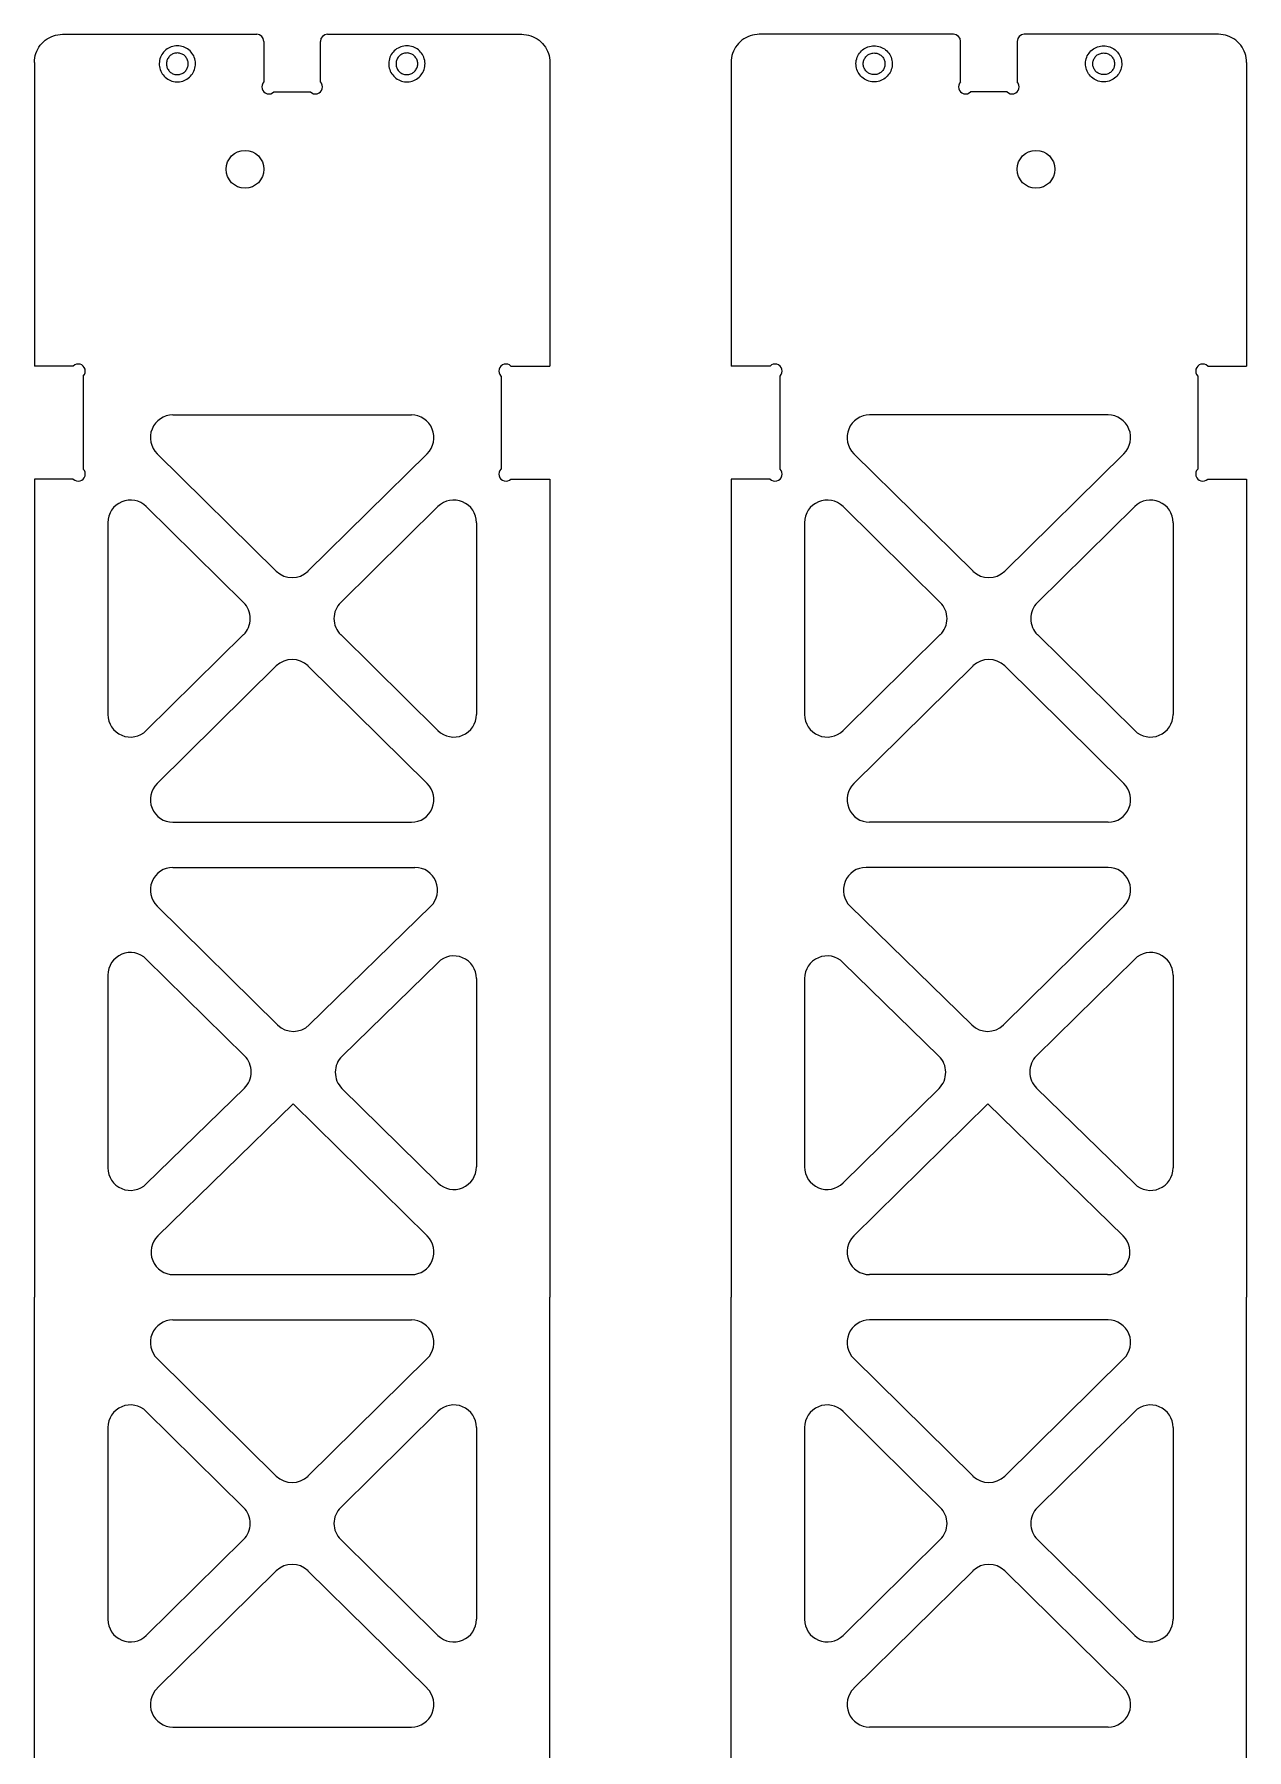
# Model space of a CAD drawing. Extents: x -1.2 to 39.5, y -7.5 to 26.8.
# Drawn here: x 28.77 to 39.49, y 7.97 to 23.13 of the extents above; entities that cross this region are included whole.
import ezdxf

# ---------------------------------------------------------------- set-up
doc = ezdxf.new("R2010")
doc.units = 0
for name, color, linetype in [('CUTSHEETS_2D', 7, 'CONTINUOUS'), ('CUTSHEETS_2D$DRILL_5M', 200, 'CONTINUOUS'), ('CUTSHEETS_2D$EXTERIOR_CUTS', 7, 'CONTINUOUS'), ('CUTSHEETS_2D$INTERIOR_CUTS', 20, 'CONTINUOUS'), ('CUTSHEETS_2D$POCKETS_0_125', 7, 'CONTINUOUS')]:
    doc.layers.add(name, color=color, linetype=linetype)

msp = doc.modelspace()

# ---------------------------------------------------------------- linework, layer by layer
at = {"layer": 'CUTSHEETS_2D'}
for p, q in [((29.116, 20.198), (28.772, 20.198)), ((32.987, 20.198), (33.332, 20.198)), ((35.278, 20.198), (34.933, 20.198)), ((39.149, 20.198), (39.493, 20.198)), ((29.205, 20.109), (29.205, 19.286)), ((32.899, 20.109), (32.899, 19.286)), ((35.366, 20.109), (35.366, 19.286)), ((39.06, 20.109), (39.06, 19.286)), ((29.116, 19.198), (28.772, 19.198)), ((32.987, 19.198), (33.332, 19.198)), ((35.278, 19.198), (34.933, 19.198)), ((39.149, 19.198), (39.493, 19.198))]:
    msp.add_line(p, q, dxfattribs=at)
at = {"layer": 'CUTSHEETS_2D$DRILL_5M'}
for p, q in [((29.948, 22.906), (29.945, 22.898)), ((29.951, 22.913), (29.948, 22.906)), ((29.955, 22.921), (29.951, 22.913)), ((29.96, 22.927), (29.955, 22.921)), ((29.965, 22.934), (29.96, 22.927)), ((29.971, 22.94), (29.965, 22.934)), ((29.977, 22.945), (29.971, 22.94)), ((29.984, 22.95), (29.977, 22.945)), ((29.991, 22.954), (29.984, 22.95)), ((29.998, 22.958), (29.991, 22.954)), ((30.006, 22.961), (29.998, 22.958)), ((30.014, 22.963), (30.006, 22.961)), ((30.022, 22.965), (30.014, 22.963)), ((30.03, 22.965), (30.022, 22.965)), ((30.039, 22.966), (30.03, 22.965)), ((30.047, 22.965), (30.039, 22.966)), ((30.055, 22.964), (30.047, 22.965)), ((30.063, 22.962), (30.055, 22.964)), ((30.071, 22.959), (30.063, 22.962)), ((30.079, 22.956), (30.071, 22.959)), ((30.086, 22.952), (30.079, 22.956)), ((30.093, 22.948), (30.086, 22.952)), ((30.099, 22.942), (30.093, 22.948)), ((30.105, 22.937), (30.099, 22.942)), ((30.111, 22.931), (30.105, 22.937)), ((30.116, 22.924), (30.111, 22.931)), ((30.12, 22.917), (30.116, 22.924)), ((30.124, 22.91), (30.12, 22.917)), ((30.127, 22.902), (30.124, 22.91)), ((30.129, 22.894), (30.127, 22.902)), ((31.978, 22.906), (31.975, 22.898)), ((31.981, 22.913), (31.978, 22.906)), ((31.985, 22.921), (31.981, 22.913)), ((31.99, 22.927), (31.985, 22.921)), ((31.995, 22.934), (31.99, 22.927)), ((32.001, 22.94), (31.995, 22.934)), ((32.007, 22.945), (32.001, 22.94)), ((32.014, 22.95), (32.007, 22.945)), ((32.021, 22.954), (32.014, 22.95)), ((32.028, 22.958), (32.021, 22.954)), ((32.036, 22.961), (32.028, 22.958)), ((32.044, 22.963), (32.036, 22.961)), ((32.052, 22.965), (32.044, 22.963)), ((32.06, 22.965), (32.052, 22.965)), ((32.069, 22.966), (32.06, 22.965)), ((32.077, 22.965), (32.069, 22.966)), ((32.085, 22.964), (32.077, 22.965)), ((32.093, 22.962), (32.085, 22.964)), ((32.101, 22.959), (32.093, 22.962)), ((32.109, 22.956), (32.101, 22.959)), ((32.116, 22.952), (32.109, 22.956)), ((32.123, 22.948), (32.116, 22.952)), ((32.129, 22.942), (32.123, 22.948)), ((32.135, 22.937), (32.129, 22.942)), ((32.141, 22.931), (32.135, 22.937)), ((32.146, 22.924), (32.141, 22.931)), ((32.15, 22.917), (32.146, 22.924)), ((32.154, 22.91), (32.15, 22.917)), ((32.157, 22.902), (32.154, 22.91)), ((32.159, 22.894), (32.157, 22.902)), ((36.106, 22.894), (36.108, 22.902)), ((36.108, 22.902), (36.111, 22.91)), ((36.111, 22.91), (36.115, 22.917)), ((36.115, 22.917), (36.119, 22.924)), ((36.119, 22.924), (36.124, 22.931)), ((36.124, 22.931), (36.13, 22.937)), ((36.13, 22.937), (36.136, 22.942)), ((36.136, 22.942), (36.142, 22.948)), ((36.142, 22.948), (36.149, 22.952)), ((36.149, 22.952), (36.156, 22.956)), ((36.156, 22.956), (36.164, 22.959)), ((36.164, 22.959), (36.172, 22.962)), ((36.172, 22.962), (36.18, 22.964)), ((36.18, 22.964), (36.188, 22.965)), ((36.188, 22.965), (36.196, 22.966)), ((36.196, 22.966), (36.205, 22.965)), ((36.205, 22.965), (36.213, 22.965)), ((36.213, 22.965), (36.221, 22.963)), ((36.221, 22.963), (36.229, 22.961)), ((36.229, 22.961), (36.237, 22.958)), ((36.237, 22.958), (36.244, 22.954)), ((36.244, 22.954), (36.251, 22.95)), ((36.251, 22.95), (36.258, 22.945)), ((36.258, 22.945), (36.264, 22.94)), ((36.264, 22.94), (36.27, 22.934)), ((36.27, 22.934), (36.275, 22.927)), ((36.275, 22.927), (36.28, 22.921)), ((36.28, 22.921), (36.284, 22.913)), ((36.284, 22.913), (36.287, 22.906)), ((36.287, 22.906), (36.29, 22.898)), ((38.136, 22.894), (38.138, 22.902)), ((38.138, 22.902), (38.141, 22.91)), ((38.141, 22.91), (38.145, 22.917)), ((38.145, 22.917), (38.149, 22.924)), ((38.149, 22.924), (38.154, 22.931)), ((38.154, 22.931), (38.16, 22.937)), ((38.16, 22.937), (38.166, 22.942)), ((38.166, 22.942), (38.172, 22.948)), ((38.172, 22.948), (38.179, 22.952)), ((38.179, 22.952), (38.186, 22.956)), ((38.186, 22.956), (38.194, 22.959)), ((38.194, 22.959), (38.202, 22.962)), ((38.202, 22.962), (38.21, 22.964)), ((38.21, 22.964), (38.218, 22.965)), ((38.218, 22.965), (38.226, 22.966)), ((38.226, 22.966), (38.235, 22.965)), ((38.235, 22.965), (38.243, 22.965)), ((38.243, 22.965), (38.251, 22.963)), ((38.251, 22.963), (38.259, 22.961)), ((38.259, 22.961), (38.267, 22.958)), ((38.267, 22.958), (38.274, 22.954)), ((38.274, 22.954), (38.281, 22.95)), ((38.281, 22.95), (38.288, 22.945)), ((38.288, 22.945), (38.294, 22.94)), ((38.294, 22.94), (38.3, 22.934)), ((38.3, 22.934), (38.305, 22.927)), ((38.305, 22.927), (38.31, 22.921)), ((38.31, 22.921), (38.314, 22.913)), ((38.314, 22.913), (38.317, 22.906)), ((38.317, 22.906), (38.32, 22.898)), ((29.943, 22.89), (29.941, 22.882)), ((29.941, 22.882), (29.941, 22.874)), ((29.941, 22.874), (29.941, 22.866)), ((29.941, 22.866), (29.941, 22.857)), ((29.941, 22.857), (29.943, 22.849)), ((29.945, 22.898), (29.943, 22.89)), ((29.943, 22.849), (29.945, 22.841)), ((29.945, 22.841), (29.948, 22.833)), ((29.948, 22.833), (29.951, 22.826)), ((29.951, 22.826), (29.955, 22.819)), ((29.955, 22.819), (29.96, 22.812)), ((29.96, 22.812), (29.965, 22.805)), ((29.965, 22.805), (29.971, 22.8)), ((29.971, 22.8), (29.977, 22.794)), ((29.977, 22.794), (29.984, 22.789)), ((29.984, 22.789), (29.991, 22.785)), ((29.991, 22.785), (29.998, 22.782)), ((29.998, 22.782), (30.006, 22.779)), ((30.006, 22.779), (30.014, 22.776)), ((30.014, 22.776), (30.022, 22.775)), ((30.022, 22.775), (30.03, 22.774)), ((30.03, 22.774), (30.039, 22.774)), ((30.039, 22.774), (30.047, 22.774)), ((30.047, 22.774), (30.055, 22.775)), ((30.055, 22.775), (30.063, 22.777)), ((30.063, 22.777), (30.071, 22.78)), ((30.071, 22.78), (30.079, 22.783)), ((30.079, 22.783), (30.086, 22.787)), ((30.086, 22.787), (30.093, 22.792)), ((30.093, 22.792), (30.099, 22.797)), ((30.099, 22.797), (30.105, 22.802)), ((30.105, 22.802), (30.111, 22.809)), ((30.111, 22.809), (30.116, 22.815)), ((30.116, 22.815), (30.12, 22.822)), ((30.12, 22.822), (30.124, 22.83)), ((30.124, 22.83), (30.127, 22.837)), ((30.127, 22.837), (30.129, 22.845)), ((30.131, 22.886), (30.129, 22.894)), ((30.129, 22.845), (30.131, 22.853)), ((30.132, 22.878), (30.131, 22.886)), ((30.131, 22.853), (30.132, 22.861)), ((30.133, 22.87), (30.132, 22.878)), ((30.132, 22.861), (30.133, 22.87)), ((31.973, 22.89), (31.971, 22.882)), ((31.971, 22.882), (31.971, 22.874)), ((31.971, 22.874), (31.971, 22.866)), ((31.971, 22.866), (31.971, 22.857)), ((31.971, 22.857), (31.973, 22.849)), ((31.975, 22.898), (31.973, 22.89)), ((31.973, 22.849), (31.975, 22.841)), ((31.975, 22.841), (31.978, 22.833)), ((31.978, 22.833), (31.981, 22.826)), ((31.981, 22.826), (31.985, 22.819)), ((31.985, 22.819), (31.99, 22.812)), ((31.99, 22.812), (31.995, 22.805)), ((31.995, 22.805), (32.001, 22.8)), ((32.001, 22.8), (32.007, 22.794)), ((32.007, 22.794), (32.014, 22.789)), ((32.014, 22.789), (32.021, 22.785)), ((32.021, 22.785), (32.028, 22.782)), ((32.028, 22.782), (32.036, 22.779)), ((32.036, 22.779), (32.044, 22.776)), ((32.044, 22.776), (32.052, 22.775)), ((32.052, 22.775), (32.06, 22.774)), ((32.06, 22.774), (32.069, 22.774)), ((32.069, 22.774), (32.077, 22.774)), ((32.077, 22.774), (32.085, 22.775)), ((32.085, 22.775), (32.093, 22.777)), ((32.093, 22.777), (32.101, 22.78)), ((32.101, 22.78), (32.109, 22.783)), ((32.109, 22.783), (32.116, 22.787)), ((32.116, 22.787), (32.123, 22.792)), ((32.123, 22.792), (32.129, 22.797)), ((32.129, 22.797), (32.135, 22.802)), ((32.135, 22.802), (32.141, 22.809)), ((32.141, 22.809), (32.146, 22.815)), ((32.146, 22.815), (32.15, 22.822)), ((32.15, 22.822), (32.154, 22.83)), ((32.154, 22.83), (32.157, 22.837)), ((32.157, 22.837), (32.159, 22.845)), ((32.161, 22.886), (32.159, 22.894)), ((32.159, 22.845), (32.161, 22.853)), ((32.162, 22.878), (32.161, 22.886)), ((32.161, 22.853), (32.162, 22.861)), ((32.163, 22.87), (32.162, 22.878)), ((32.162, 22.861), (32.163, 22.87)), ((36.102, 22.87), (36.103, 22.878)), ((36.103, 22.861), (36.102, 22.87)), ((36.103, 22.878), (36.104, 22.886)), ((36.104, 22.853), (36.103, 22.861)), ((36.104, 22.886), (36.106, 22.894)), ((36.106, 22.845), (36.104, 22.853)), ((36.108, 22.837), (36.106, 22.845)), ((36.111, 22.83), (36.108, 22.837)), ((36.115, 22.822), (36.111, 22.83)), ((36.119, 22.815), (36.115, 22.822)), ((36.124, 22.809), (36.119, 22.815)), ((36.13, 22.802), (36.124, 22.809)), ((36.136, 22.797), (36.13, 22.802)), ((36.142, 22.792), (36.136, 22.797)), ((36.149, 22.787), (36.142, 22.792)), ((36.156, 22.783), (36.149, 22.787)), ((36.164, 22.78), (36.156, 22.783)), ((36.172, 22.777), (36.164, 22.78)), ((36.18, 22.775), (36.172, 22.777)), ((36.188, 22.774), (36.18, 22.775)), ((36.196, 22.774), (36.188, 22.774)), ((36.205, 22.774), (36.196, 22.774)), ((36.213, 22.775), (36.205, 22.774)), ((36.221, 22.776), (36.213, 22.775)), ((36.229, 22.779), (36.221, 22.776)), ((36.237, 22.782), (36.229, 22.779)), ((36.244, 22.785), (36.237, 22.782)), ((36.251, 22.789), (36.244, 22.785)), ((36.258, 22.794), (36.251, 22.789)), ((36.264, 22.8), (36.258, 22.794)), ((36.27, 22.805), (36.264, 22.8)), ((36.275, 22.812), (36.27, 22.805)), ((36.28, 22.819), (36.275, 22.812)), ((36.284, 22.826), (36.28, 22.819)), ((36.287, 22.833), (36.284, 22.826)), ((36.29, 22.841), (36.287, 22.833)), ((36.29, 22.898), (36.292, 22.89)), ((36.292, 22.849), (36.29, 22.841)), ((36.292, 22.89), (36.294, 22.882)), ((36.294, 22.857), (36.292, 22.849)), ((36.294, 22.882), (36.294, 22.874)), ((36.294, 22.874), (36.294, 22.866)), ((36.294, 22.866), (36.294, 22.857)), ((38.132, 22.87), (38.133, 22.878)), ((38.133, 22.861), (38.132, 22.87)), ((38.133, 22.878), (38.134, 22.886)), ((38.134, 22.853), (38.133, 22.861)), ((38.134, 22.886), (38.136, 22.894)), ((38.136, 22.845), (38.134, 22.853)), ((38.138, 22.837), (38.136, 22.845)), ((38.141, 22.83), (38.138, 22.837)), ((38.145, 22.822), (38.141, 22.83)), ((38.149, 22.815), (38.145, 22.822)), ((38.154, 22.809), (38.149, 22.815)), ((38.16, 22.802), (38.154, 22.809)), ((38.166, 22.797), (38.16, 22.802)), ((38.172, 22.792), (38.166, 22.797)), ((38.179, 22.787), (38.172, 22.792)), ((38.186, 22.783), (38.179, 22.787)), ((38.194, 22.78), (38.186, 22.783)), ((38.202, 22.777), (38.194, 22.78)), ((38.21, 22.775), (38.202, 22.777)), ((38.218, 22.774), (38.21, 22.775)), ((38.226, 22.774), (38.218, 22.774)), ((38.235, 22.774), (38.226, 22.774)), ((38.243, 22.775), (38.235, 22.774)), ((38.251, 22.776), (38.243, 22.775)), ((38.259, 22.779), (38.251, 22.776)), ((38.267, 22.782), (38.259, 22.779)), ((38.274, 22.785), (38.267, 22.782)), ((38.281, 22.789), (38.274, 22.785)), ((38.288, 22.794), (38.281, 22.789)), ((38.294, 22.8), (38.288, 22.794)), ((38.3, 22.805), (38.294, 22.8)), ((38.305, 22.812), (38.3, 22.805)), ((38.31, 22.819), (38.305, 22.812)), ((38.314, 22.826), (38.31, 22.819)), ((38.317, 22.833), (38.314, 22.826)), ((38.32, 22.841), (38.317, 22.833)), ((38.32, 22.898), (38.322, 22.89)), ((38.322, 22.849), (38.32, 22.841)), ((38.322, 22.89), (38.324, 22.882)), ((38.324, 22.857), (38.322, 22.849)), ((38.324, 22.882), (38.324, 22.874)), ((38.324, 22.874), (38.324, 22.866)), ((38.324, 22.866), (38.324, 22.857))]:
    msp.add_line(p, q, dxfattribs=at)
at = {"layer": 'CUTSHEETS_2D$EXTERIOR_CUTS'}
for p, q in [((28.838, 23.05), (28.852, 23.064)), ((28.852, 23.064), (28.868, 23.078)), ((28.868, 23.078), (28.885, 23.09)), ((28.885, 23.09), (28.903, 23.1)), ((28.903, 23.1), (28.921, 23.109)), ((28.921, 23.109), (28.94, 23.117)), ((28.94, 23.117), (28.96, 23.123)), ((28.96, 23.123), (28.98, 23.127)), ((28.98, 23.127), (29.001, 23.13)), ((29.001, 23.13), (29.022, 23.131)), ((29.022, 23.131), (30.739, 23.131)), ((30.802, 23.068), (30.802, 22.711)), ((31.302, 22.711), (31.302, 23.068)), ((31.364, 23.131), (33.082, 23.131)), ((33.082, 23.131), (33.102, 23.13)), ((33.102, 23.13), (33.123, 23.127)), ((33.123, 23.127), (33.143, 23.123)), ((33.143, 23.123), (33.163, 23.117)), ((33.163, 23.117), (33.182, 23.109)), ((33.182, 23.109), (33.201, 23.1)), ((33.201, 23.1), (33.218, 23.09)), ((33.218, 23.09), (33.235, 23.078)), ((33.235, 23.078), (33.251, 23.064)), ((33.251, 23.064), (33.266, 23.05)), ((35.014, 23.064), (34.999, 23.05)), ((35.03, 23.078), (35.014, 23.064)), ((35.047, 23.09), (35.03, 23.078)), ((35.064, 23.1), (35.047, 23.09)), ((35.083, 23.109), (35.064, 23.1)), ((35.102, 23.117), (35.083, 23.109)), ((35.122, 23.123), (35.102, 23.117)), ((35.142, 23.127), (35.122, 23.123)), ((35.163, 23.13), (35.142, 23.127)), ((35.183, 23.131), (35.163, 23.13)), ((36.901, 23.131), (35.183, 23.131)), ((36.963, 22.711), (36.963, 23.068)), ((37.463, 23.068), (37.463, 22.711)), ((39.243, 23.131), (37.526, 23.131)), ((39.264, 23.13), (39.243, 23.131)), ((39.285, 23.127), (39.264, 23.13)), ((39.305, 23.123), (39.285, 23.127)), ((39.325, 23.117), (39.305, 23.123)), ((39.344, 23.109), (39.325, 23.117)), ((39.362, 23.1), (39.344, 23.109)), ((39.38, 23.09), (39.362, 23.1)), ((39.397, 23.078), (39.38, 23.09)), ((39.413, 23.064), (39.397, 23.078)), ((39.427, 23.05), (39.413, 23.064)), ((28.772, 22.901), (28.775, 22.922)), ((28.772, 22.881), (28.772, 22.901)), ((28.775, 22.922), (28.779, 22.942)), ((28.779, 22.942), (28.785, 22.962)), ((28.785, 22.962), (28.793, 22.981)), ((28.793, 22.981), (28.802, 23)), ((28.802, 23), (28.812, 23.017)), ((28.812, 23.017), (28.824, 23.034)), ((28.824, 23.034), (28.838, 23.05)), ((33.266, 23.05), (33.279, 23.034)), ((33.279, 23.034), (33.291, 23.017)), ((33.291, 23.017), (33.301, 23)), ((33.301, 23), (33.311, 22.981)), ((33.311, 22.981), (33.318, 22.962)), ((33.318, 22.962), (33.324, 22.942)), ((33.324, 22.942), (33.328, 22.922)), ((33.328, 22.922), (33.331, 22.901)), ((33.331, 22.901), (33.332, 22.881)), ((34.934, 22.901), (34.933, 22.881)), ((34.937, 22.922), (34.934, 22.901)), ((34.941, 22.942), (34.937, 22.922)), ((34.947, 22.962), (34.941, 22.942)), ((34.954, 22.981), (34.947, 22.962)), ((34.963, 23), (34.954, 22.981)), ((34.974, 23.017), (34.963, 23)), ((34.986, 23.034), (34.974, 23.017)), ((34.999, 23.05), (34.986, 23.034)), ((39.441, 23.034), (39.427, 23.05)), ((39.453, 23.017), (39.441, 23.034)), ((39.463, 23), (39.453, 23.017)), ((39.472, 22.981), (39.463, 23)), ((39.48, 22.962), (39.472, 22.981)), ((39.486, 22.942), (39.48, 22.962)), ((39.49, 22.922), (39.486, 22.942)), ((39.493, 22.901), (39.49, 22.922)), ((39.493, 22.881), (39.493, 22.901)), ((28.772, 22.881), (28.772, 22.304)), ((33.332, 22.881), (33.332, 22.304)), ((34.933, 22.881), (34.933, 22.304)), ((39.493, 22.881), (39.493, 22.304)), ((30.89, 22.622), (31.213, 22.622)), ((37.375, 22.622), (37.052, 22.622)), ((28.772, 22.304), (28.772, 20.198)), ((33.332, 22.304), (33.332, 20.198)), ((34.933, 22.304), (34.933, 20.198)), ((39.493, 22.304), (39.493, 20.198)), ((28.772, 19.198), (28.772, 11.965)), ((33.332, 19.198), (33.332, 11.965)), ((34.933, 19.198), (34.933, 11.965)), ((39.493, 19.198), (39.493, 11.965)), ((28.772, 4.733), (28.772, 11.965)), ((33.332, 4.733), (33.332, 11.965)), ((34.933, 4.733), (34.933, 11.965)), ((39.493, 4.733), (39.493, 11.965))]:
    msp.add_line(p, q, dxfattribs=at)
for centre, start, end in [((30.739, 23.068), 0, 90), ((31.364, 23.068), 90, 180), ((36.901, 23.068), 0, 90), ((37.526, 23.068), 90, 180), ((30.846, 22.666), 134.9076, 315), ((31.258, 22.666), 225, 45.0924), ((37.007, 22.666), 134.9076, 315), ((37.419, 22.666), 225, 45.0924), ((29.16, 20.153), 314.9884, 135.0347), ((32.943, 20.153), 44.9653, 225.0116), ((35.322, 20.153), 314.9884, 135.0347), ((39.105, 20.153), 44.9653, 225.0116), ((29.16, 19.242), 224.9653, 45.0116), ((32.943, 19.242), 134.9884, 315.0347), ((35.322, 19.242), 224.9653, 45.0116), ((39.105, 19.242), 134.9884, 315.0347)]:
    msp.add_arc(centre, 0.0625, start, end, dxfattribs=at)
at = {"layer": 'CUTSHEETS_2D$INTERIOR_CUTS'}
for p, q in [((29.998, 19.765), (32.106, 19.765)), ((38.267, 19.765), (36.159, 19.765)), ((29.857, 19.423), (30.911, 18.384)), ((32.246, 19.423), (31.192, 18.384)), ((36.019, 19.423), (37.073, 18.384)), ((38.408, 19.423), (37.354, 18.384)), ((29.422, 18.813), (29.422, 17.118)), ((29.762, 18.955), (30.622, 18.108)), ((32.341, 18.955), (31.481, 18.108)), ((32.682, 18.813), (32.682, 17.118)), ((35.583, 18.813), (35.583, 17.118)), ((35.924, 18.955), (36.784, 18.108)), ((38.503, 18.955), (37.643, 18.108)), ((38.843, 18.813), (38.843, 17.118)), ((30.622, 17.823), (29.762, 16.976)), ((31.481, 17.823), (32.341, 16.976)), ((36.784, 17.823), (35.924, 16.976)), ((37.643, 17.823), (38.503, 16.976)), ((30.911, 17.546), (29.857, 16.508)), ((31.192, 17.546), (32.246, 16.508)), ((37.073, 17.546), (36.019, 16.508)), ((37.354, 17.546), (38.408, 16.508)), ((29.998, 16.165), (32.106, 16.165)), ((38.267, 16.165), (36.159, 16.165)), ((29.998, 15.765), (32.138, 15.765)), ((38.267, 15.765), (36.127, 15.765)), ((29.857, 15.423), (30.922, 14.374)), ((32.278, 15.422), (31.202, 14.373)), ((35.987, 15.422), (37.063, 14.373)), ((38.408, 15.423), (37.343, 14.374)), ((29.762, 14.955), (30.63, 14.1)), ((32.342, 14.926), (31.493, 14.098)), ((35.923, 14.926), (36.772, 14.098)), ((38.503, 14.955), (37.635, 14.1)), ((29.422, 14.813), (29.422, 13.11)), ((32.682, 14.783), (32.682, 13.118)), ((35.583, 14.783), (35.583, 13.118)), ((38.843, 14.813), (38.843, 13.11)), ((30.63, 13.814), (29.761, 12.967)), ((31.492, 13.812), (32.341, 12.976)), ((36.773, 13.812), (35.924, 12.976)), ((37.635, 13.814), (38.504, 12.967)), ((31.061, 13.676), (29.865, 12.509)), ((31.061, 13.676), (32.246, 12.508)), ((37.204, 13.676), (36.019, 12.508)), ((37.204, 13.676), (38.4, 12.509)), ((30.004, 12.165), (32.106, 12.165)), ((38.261, 12.165), (36.159, 12.165)), ((29.998, 11.765), (32.106, 11.765)), ((38.267, 11.765), (36.159, 11.765)), ((30.911, 10.384), (29.857, 11.423)), ((32.246, 11.423), (31.192, 10.384)), ((36.019, 11.423), (37.073, 10.384)), ((37.354, 10.384), (38.408, 11.423)), ((30.622, 10.108), (29.762, 10.955)), ((32.341, 10.955), (31.481, 10.108)), ((35.924, 10.955), (36.784, 10.108)), ((37.643, 10.108), (38.503, 10.955)), ((29.422, 10.813), (29.422, 9.118)), ((32.682, 10.813), (32.682, 9.118)), ((35.583, 10.813), (35.583, 9.118)), ((38.843, 10.813), (38.843, 9.118)), ((30.622, 9.823), (29.762, 8.976)), ((32.341, 8.976), (31.481, 9.823)), ((35.924, 8.976), (36.784, 9.823)), ((37.643, 9.823), (38.503, 8.976)), ((30.911, 9.546), (29.857, 8.508)), ((32.246, 8.508), (31.192, 9.546)), ((36.019, 8.508), (37.073, 9.546)), ((37.354, 9.546), (38.408, 8.508)), ((29.998, 8.165), (32.106, 8.165)), ((38.267, 8.165), (36.159, 8.165))]:
    msp.add_line(p, q, dxfattribs=at)
for centre in [(30.635, 21.937), (37.63, 21.937)]:
    msp.add_circle(centre, 0.167, dxfattribs=at)
for centre, start, end in [((29.998, 19.565), 90, 225.4265), ((32.106, 19.565), 314.5735, 90), ((36.159, 19.565), 90, 225.4265), ((38.267, 19.565), 314.5735, 90), ((29.622, 18.813), 45.4265, 180), ((32.482, 18.813), 360, 134.5735), ((35.783, 18.813), 45.4265, 180), ((38.643, 18.813), 0, 134.5735), ((31.052, 18.527), 225.4265, 314.5735), ((37.213, 18.527), 225.4265, 314.5735), ((30.482, 17.965), 314.5735, 45.4265), ((31.622, 17.965), 134.5735, 225.4265), ((36.643, 17.965), 314.5735, 45.4265), ((37.783, 17.965), 134.5735, 225.4265), ((31.052, 17.404), 45.4265, 134.5735), ((37.213, 17.404), 45.4265, 134.5735), ((29.622, 17.118), 180, 314.5735), ((32.482, 17.118), 225.4265, 0), ((35.783, 17.118), 180, 314.5735), ((38.643, 17.118), 225.4265, 360), ((29.998, 16.365), 134.5735, 270), ((32.106, 16.365), 270, 45.4265), ((36.159, 16.365), 134.5735, 270), ((38.267, 16.365), 270, 45.4265), ((29.998, 15.565), 90, 225.4265), ((32.138, 15.565), 314.299, 90), ((36.127, 15.565), 90, 225.701), ((38.267, 15.565), 314.5735, 90), ((29.622, 14.813), 45.4265, 180), ((32.482, 14.783), 0, 134.299), ((35.783, 14.783), 45.701, 180), ((38.643, 14.813), 0, 134.5735), ((31.063, 14.516), 225.4265, 314.299), ((37.202, 14.516), 225.701, 314.5735), ((30.49, 13.957), 314.299, 45.4265), ((31.633, 13.954), 134.299, 225.4265), ((36.632, 13.954), 314.5735, 45.701), ((37.775, 13.957), 134.5735, 225.701), ((29.622, 13.11), 180, 314.299), ((32.482, 13.118), 225.4265, 0), ((35.783, 13.118), 180, 314.5735), ((38.643, 13.11), 225.701, 0), ((30.004, 12.365), 134.299, 270), ((32.106, 12.365), 270, 45.4265), ((36.159, 12.365), 134.5735, 270), ((38.261, 12.365), 270, 45.701), ((29.998, 11.565), 90, 225.4265), ((32.106, 11.565), 314.5735, 90), ((36.159, 11.565), 90, 225.4265), ((38.267, 11.565), 314.5735, 90), ((29.622, 10.813), 45.4265, 180), ((32.482, 10.813), 0, 134.5735), ((35.783, 10.813), 45.4265, 180), ((38.643, 10.813), 0, 134.5735), ((31.052, 10.527), 225.4265, 314.5735), ((37.213, 10.527), 225.4265, 314.5735), ((30.482, 9.965), 314.5735, 45.4265), ((31.622, 9.965), 134.5735, 225.4265), ((36.643, 9.965), 314.5735, 45.4265), ((37.783, 9.965), 134.5735, 225.4265), ((31.052, 9.404), 45.4265, 134.5735), ((37.213, 9.404), 45.4265, 134.5735), ((29.622, 9.118), 180, 314.5735), ((32.482, 9.118), 225.4265, 0), ((35.783, 9.118), 180, 314.5735), ((38.643, 9.118), 225.4265, 0), ((29.998, 8.365), 134.5735, 270), ((32.106, 8.365), 270, 45.4265), ((36.159, 8.365), 134.5735, 270), ((38.267, 8.365), 270, 45.4265)]:
    msp.add_arc(centre, 0.2, start, end, dxfattribs=at)
at = {"layer": 'CUTSHEETS_2D$POCKETS_0_125'}
for p, q in [((29.88, 22.9), (29.878, 22.887)), ((29.883, 22.914), (29.88, 22.9)), ((29.887, 22.927), (29.883, 22.914)), ((29.893, 22.939), (29.887, 22.927)), ((29.899, 22.952), (29.893, 22.939)), ((29.907, 22.963), (29.899, 22.952)), ((29.915, 22.974), (29.907, 22.963)), ((29.925, 22.984), (29.915, 22.974)), ((29.935, 22.993), (29.925, 22.984)), ((29.946, 23.001), (29.935, 22.993)), ((29.958, 23.009), (29.946, 23.001)), ((29.97, 23.015), (29.958, 23.009)), ((29.983, 23.02), (29.97, 23.015)), ((29.996, 23.024), (29.983, 23.02)), ((30.009, 23.027), (29.996, 23.024)), ((30.023, 23.029), (30.009, 23.027)), ((30.037, 23.03), (30.023, 23.029)), ((30.05, 23.029), (30.037, 23.03)), ((30.064, 23.027), (30.05, 23.029)), ((30.077, 23.024), (30.064, 23.027)), ((30.091, 23.02), (30.077, 23.024)), ((30.103, 23.015), (30.091, 23.02)), ((30.116, 23.009), (30.103, 23.015)), ((30.127, 23.001), (30.116, 23.009)), ((30.138, 22.993), (30.127, 23.001)), ((30.149, 22.984), (30.138, 22.993)), ((30.158, 22.974), (30.149, 22.984)), ((30.166, 22.963), (30.158, 22.974)), ((30.174, 22.952), (30.166, 22.963)), ((30.181, 22.939), (30.174, 22.952)), ((30.186, 22.927), (30.181, 22.939)), ((30.19, 22.914), (30.186, 22.927)), ((30.194, 22.9), (30.19, 22.914)), ((30.196, 22.887), (30.194, 22.9)), ((31.91, 22.9), (31.908, 22.887)), ((31.913, 22.914), (31.91, 22.9)), ((31.917, 22.927), (31.913, 22.914)), ((31.923, 22.939), (31.917, 22.927)), ((31.929, 22.952), (31.923, 22.939)), ((31.937, 22.963), (31.929, 22.952)), ((31.945, 22.974), (31.937, 22.963)), ((31.955, 22.984), (31.945, 22.974)), ((31.965, 22.993), (31.955, 22.984)), ((31.976, 23.001), (31.965, 22.993)), ((31.988, 23.009), (31.976, 23.001)), ((32, 23.015), (31.988, 23.009)), ((32.013, 23.02), (32, 23.015)), ((32.026, 23.024), (32.013, 23.02)), ((32.039, 23.027), (32.026, 23.024)), ((32.053, 23.029), (32.039, 23.027)), ((32.067, 23.03), (32.053, 23.029)), ((32.08, 23.029), (32.067, 23.03)), ((32.094, 23.027), (32.08, 23.029)), ((32.107, 23.024), (32.094, 23.027)), ((32.121, 23.02), (32.107, 23.024)), ((32.133, 23.015), (32.121, 23.02)), ((32.146, 23.009), (32.133, 23.015)), ((32.157, 23.001), (32.146, 23.009)), ((32.168, 22.993), (32.157, 23.001)), ((32.179, 22.984), (32.168, 22.993)), ((32.188, 22.974), (32.179, 22.984)), ((32.196, 22.963), (32.188, 22.974)), ((32.204, 22.952), (32.196, 22.963)), ((32.211, 22.939), (32.204, 22.952)), ((32.216, 22.927), (32.211, 22.939)), ((32.22, 22.914), (32.216, 22.927)), ((32.224, 22.9), (32.22, 22.914)), ((32.226, 22.887), (32.224, 22.9)), ((36.039, 22.887), (36.041, 22.9)), ((36.041, 22.9), (36.045, 22.914)), ((36.045, 22.914), (36.049, 22.927)), ((36.049, 22.927), (36.054, 22.939)), ((36.054, 22.939), (36.061, 22.952)), ((36.061, 22.952), (36.069, 22.963)), ((36.069, 22.963), (36.077, 22.974)), ((36.077, 22.974), (36.086, 22.984)), ((36.086, 22.984), (36.097, 22.993)), ((36.097, 22.993), (36.108, 23.001)), ((36.108, 23.001), (36.119, 23.009)), ((36.119, 23.009), (36.132, 23.015)), ((36.132, 23.015), (36.144, 23.02)), ((36.144, 23.02), (36.158, 23.024)), ((36.158, 23.024), (36.171, 23.027)), ((36.171, 23.027), (36.185, 23.029)), ((36.185, 23.029), (36.198, 23.03)), ((36.198, 23.03), (36.212, 23.029)), ((36.212, 23.029), (36.226, 23.027)), ((36.226, 23.027), (36.239, 23.024)), ((36.239, 23.024), (36.252, 23.02)), ((36.252, 23.02), (36.265, 23.015)), ((36.265, 23.015), (36.277, 23.009)), ((36.277, 23.009), (36.289, 23.001)), ((36.289, 23.001), (36.3, 22.993)), ((36.3, 22.993), (36.31, 22.984)), ((36.31, 22.984), (36.32, 22.974)), ((36.32, 22.974), (36.328, 22.963)), ((36.328, 22.963), (36.336, 22.952)), ((36.336, 22.952), (36.342, 22.939)), ((36.342, 22.939), (36.348, 22.927)), ((36.348, 22.927), (36.352, 22.914)), ((36.352, 22.914), (36.355, 22.9)), ((36.355, 22.9), (36.357, 22.887)), ((38.069, 22.887), (38.071, 22.9)), ((38.071, 22.9), (38.075, 22.914)), ((38.075, 22.914), (38.079, 22.927)), ((38.079, 22.927), (38.084, 22.939)), ((38.084, 22.939), (38.091, 22.952)), ((38.091, 22.952), (38.099, 22.963)), ((38.099, 22.963), (38.107, 22.974)), ((38.107, 22.974), (38.116, 22.984)), ((38.116, 22.984), (38.127, 22.993)), ((38.127, 22.993), (38.138, 23.001)), ((38.138, 23.001), (38.149, 23.009)), ((38.149, 23.009), (38.162, 23.015)), ((38.162, 23.015), (38.174, 23.02)), ((38.174, 23.02), (38.188, 23.024)), ((38.188, 23.024), (38.201, 23.027)), ((38.201, 23.027), (38.215, 23.029)), ((38.215, 23.029), (38.228, 23.03)), ((38.228, 23.03), (38.242, 23.029)), ((38.242, 23.029), (38.256, 23.027)), ((38.256, 23.027), (38.269, 23.024)), ((38.269, 23.024), (38.282, 23.02)), ((38.282, 23.02), (38.295, 23.015)), ((38.295, 23.015), (38.307, 23.009)), ((38.307, 23.009), (38.319, 23.001)), ((38.319, 23.001), (38.33, 22.993)), ((38.33, 22.993), (38.34, 22.984)), ((38.34, 22.984), (38.35, 22.974)), ((38.35, 22.974), (38.358, 22.963)), ((38.358, 22.963), (38.366, 22.952)), ((38.366, 22.952), (38.372, 22.939)), ((38.372, 22.939), (38.378, 22.927)), ((38.378, 22.927), (38.382, 22.914)), ((38.382, 22.914), (38.385, 22.9)), ((38.385, 22.9), (38.387, 22.887)), ((29.878, 22.887), (29.877, 22.873)), ((29.877, 22.873), (29.877, 22.859)), ((29.877, 22.859), (29.878, 22.846)), ((29.878, 22.846), (29.881, 22.832)), ((29.881, 22.832), (29.885, 22.819)), ((29.885, 22.819), (29.89, 22.806)), ((29.89, 22.806), (29.896, 22.794)), ((29.896, 22.794), (29.903, 22.782)), ((29.903, 22.782), (29.911, 22.771)), ((29.911, 22.771), (29.92, 22.76)), ((29.92, 22.76), (29.93, 22.751)), ((29.93, 22.751), (29.94, 22.742)), ((30.133, 22.742), (30.144, 22.751)), ((30.144, 22.751), (30.153, 22.76)), ((30.153, 22.76), (30.162, 22.771)), ((30.162, 22.771), (30.17, 22.782)), ((30.17, 22.782), (30.177, 22.794)), ((30.177, 22.794), (30.183, 22.806)), ((30.183, 22.806), (30.188, 22.819)), ((30.188, 22.819), (30.192, 22.832)), ((30.192, 22.832), (30.195, 22.846)), ((30.195, 22.846), (30.196, 22.859)), ((30.197, 22.873), (30.196, 22.887)), ((30.196, 22.859), (30.197, 22.873)), ((31.908, 22.887), (31.907, 22.873)), ((31.907, 22.873), (31.907, 22.859)), ((31.907, 22.859), (31.908, 22.846)), ((31.908, 22.846), (31.911, 22.832)), ((31.911, 22.832), (31.915, 22.819)), ((31.915, 22.819), (31.92, 22.806)), ((31.92, 22.806), (31.926, 22.794)), ((31.926, 22.794), (31.933, 22.782)), ((31.933, 22.782), (31.941, 22.771)), ((31.941, 22.771), (31.95, 22.76)), ((31.95, 22.76), (31.96, 22.751)), ((31.96, 22.751), (31.97, 22.742)), ((32.163, 22.742), (32.174, 22.751)), ((32.174, 22.751), (32.183, 22.76)), ((32.183, 22.76), (32.192, 22.771)), ((32.192, 22.771), (32.2, 22.782)), ((32.2, 22.782), (32.207, 22.794)), ((32.207, 22.794), (32.213, 22.806)), ((32.213, 22.806), (32.218, 22.819)), ((32.218, 22.819), (32.222, 22.832)), ((32.222, 22.832), (32.225, 22.846)), ((32.225, 22.846), (32.226, 22.859)), ((32.227, 22.873), (32.226, 22.887)), ((32.226, 22.859), (32.227, 22.873)), ((36.038, 22.873), (36.039, 22.887)), ((36.039, 22.859), (36.038, 22.873)), ((36.04, 22.846), (36.039, 22.859)), ((36.043, 22.832), (36.04, 22.846)), ((36.047, 22.819), (36.043, 22.832)), ((36.052, 22.806), (36.047, 22.819)), ((36.058, 22.794), (36.052, 22.806)), ((36.065, 22.782), (36.058, 22.794)), ((36.073, 22.771), (36.065, 22.782)), ((36.082, 22.76), (36.073, 22.771)), ((36.091, 22.751), (36.082, 22.76)), ((36.102, 22.742), (36.091, 22.751)), ((36.305, 22.751), (36.295, 22.742)), ((36.315, 22.76), (36.305, 22.751)), ((36.324, 22.771), (36.315, 22.76)), ((36.332, 22.782), (36.324, 22.771)), ((36.339, 22.794), (36.332, 22.782)), ((36.345, 22.806), (36.339, 22.794)), ((36.35, 22.819), (36.345, 22.806)), ((36.354, 22.832), (36.35, 22.819)), ((36.357, 22.846), (36.354, 22.832)), ((36.357, 22.887), (36.358, 22.873)), ((36.358, 22.859), (36.357, 22.846)), ((36.358, 22.873), (36.358, 22.859)), ((38.068, 22.873), (38.069, 22.887)), ((38.069, 22.859), (38.068, 22.873)), ((38.07, 22.846), (38.069, 22.859)), ((38.073, 22.832), (38.07, 22.846)), ((38.077, 22.819), (38.073, 22.832)), ((38.082, 22.806), (38.077, 22.819)), ((38.088, 22.794), (38.082, 22.806)), ((38.095, 22.782), (38.088, 22.794)), ((38.103, 22.771), (38.095, 22.782)), ((38.112, 22.76), (38.103, 22.771)), ((38.121, 22.751), (38.112, 22.76)), ((38.132, 22.742), (38.121, 22.751)), ((38.335, 22.751), (38.325, 22.742)), ((38.345, 22.76), (38.335, 22.751)), ((38.354, 22.771), (38.345, 22.76)), ((38.362, 22.782), (38.354, 22.771)), ((38.369, 22.794), (38.362, 22.782)), ((38.375, 22.806), (38.369, 22.794)), ((38.38, 22.819), (38.375, 22.806)), ((38.384, 22.832), (38.38, 22.819)), ((38.387, 22.846), (38.384, 22.832)), ((38.387, 22.887), (38.388, 22.873)), ((38.388, 22.859), (38.387, 22.846)), ((38.388, 22.873), (38.388, 22.859)), ((29.94, 22.742), (29.952, 22.734)), ((29.952, 22.734), (29.964, 22.727)), ((29.964, 22.727), (29.976, 22.721)), ((29.976, 22.721), (29.989, 22.717)), ((29.989, 22.717), (30.002, 22.713)), ((30.002, 22.713), (30.016, 22.711)), ((30.016, 22.711), (30.03, 22.71)), ((30.03, 22.71), (30.044, 22.71)), ((30.044, 22.71), (30.057, 22.711)), ((30.057, 22.711), (30.071, 22.713)), ((30.071, 22.713), (30.084, 22.717)), ((30.084, 22.717), (30.097, 22.721)), ((30.097, 22.721), (30.11, 22.727)), ((30.11, 22.727), (30.122, 22.734)), ((30.122, 22.734), (30.133, 22.742)), ((31.97, 22.742), (31.982, 22.734)), ((31.982, 22.734), (31.994, 22.727)), ((31.994, 22.727), (32.006, 22.721)), ((32.006, 22.721), (32.019, 22.717)), ((32.019, 22.717), (32.032, 22.713)), ((32.032, 22.713), (32.046, 22.711)), ((32.046, 22.711), (32.06, 22.71)), ((32.06, 22.71), (32.074, 22.71)), ((32.074, 22.71), (32.087, 22.711)), ((32.087, 22.711), (32.101, 22.713)), ((32.101, 22.713), (32.114, 22.717)), ((32.114, 22.717), (32.127, 22.721)), ((32.127, 22.721), (32.14, 22.727)), ((32.14, 22.727), (32.152, 22.734)), ((32.152, 22.734), (32.163, 22.742)), ((36.113, 22.734), (36.102, 22.742)), ((36.125, 22.727), (36.113, 22.734)), ((36.138, 22.721), (36.125, 22.727)), ((36.151, 22.717), (36.138, 22.721)), ((36.164, 22.713), (36.151, 22.717)), ((36.178, 22.711), (36.164, 22.713)), ((36.191, 22.71), (36.178, 22.711)), ((36.205, 22.71), (36.191, 22.71)), ((36.219, 22.711), (36.205, 22.71)), ((36.233, 22.713), (36.219, 22.711)), ((36.246, 22.717), (36.233, 22.713)), ((36.259, 22.721), (36.246, 22.717)), ((36.271, 22.727), (36.259, 22.721)), ((36.283, 22.734), (36.271, 22.727)), ((36.295, 22.742), (36.283, 22.734)), ((38.143, 22.734), (38.132, 22.742)), ((38.155, 22.727), (38.143, 22.734)), ((38.168, 22.721), (38.155, 22.727)), ((38.181, 22.717), (38.168, 22.721)), ((38.194, 22.713), (38.181, 22.717)), ((38.208, 22.711), (38.194, 22.713)), ((38.221, 22.71), (38.208, 22.711)), ((38.235, 22.71), (38.221, 22.71)), ((38.249, 22.711), (38.235, 22.71)), ((38.263, 22.713), (38.249, 22.711)), ((38.276, 22.717), (38.263, 22.713)), ((38.289, 22.721), (38.276, 22.717)), ((38.301, 22.727), (38.289, 22.721)), ((38.313, 22.734), (38.301, 22.727)), ((38.325, 22.742), (38.313, 22.734))]:
    msp.add_line(p, q, dxfattribs=at)

doc.saveas('drawing.dxf')
